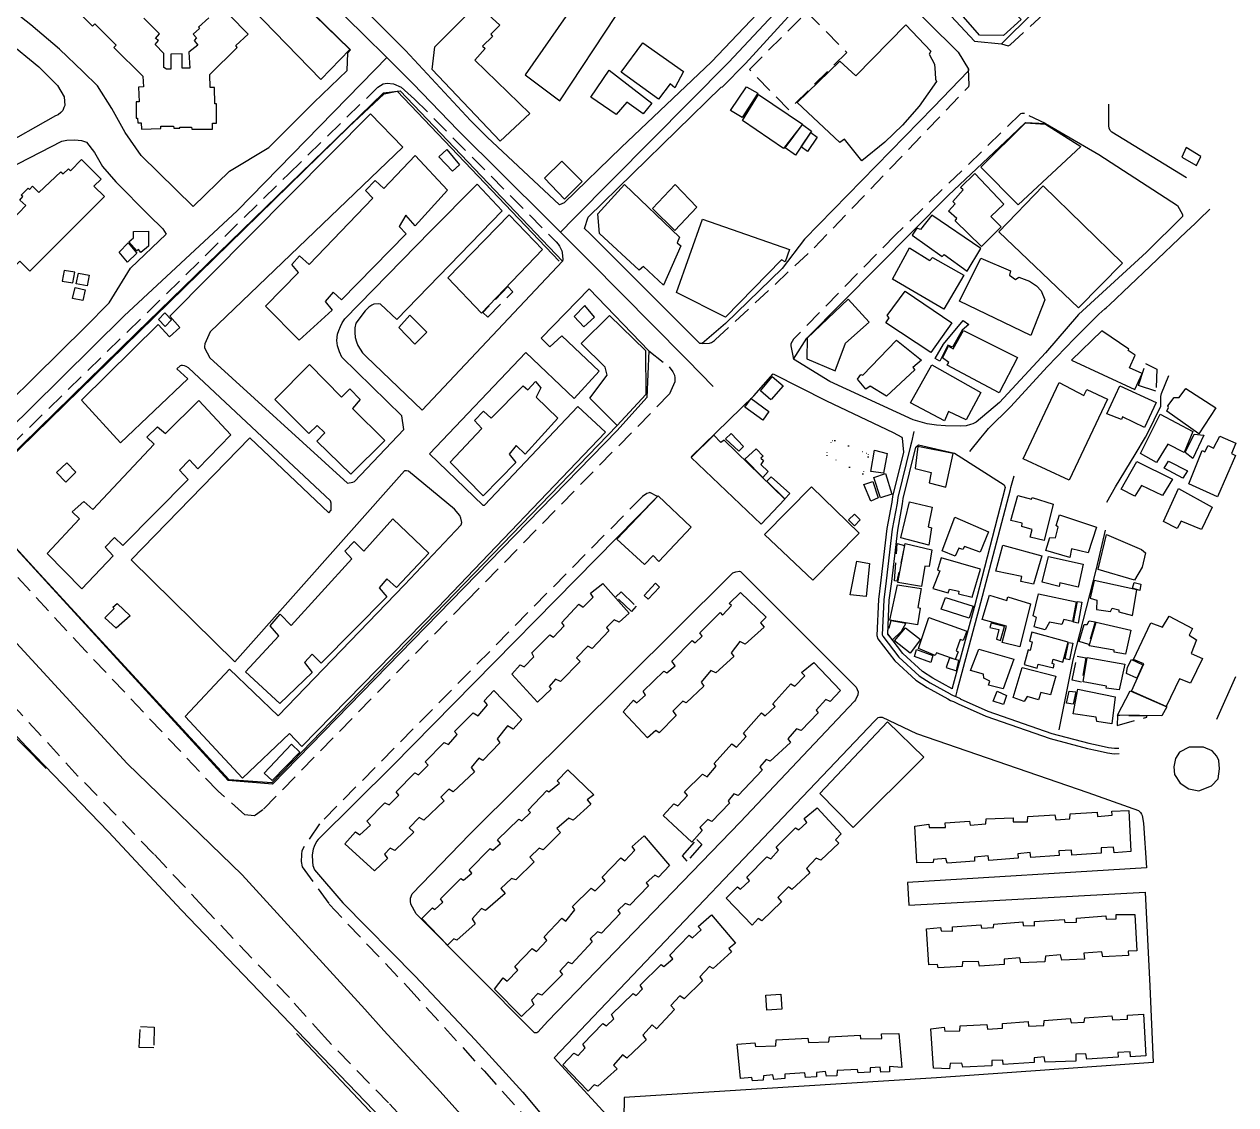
# Model space of a CAD drawing. Header units: millimetres. Extents: x 220021 to 223505, y 489325 to 491820.
# Drawn here: x 223169.7 to 223503.7, y 489723.2 to 490021.2 of the extents above; entities that cross this region are included whole.
import ezdxf

# ---------------------------------------------------------------- set-up
doc = ezdxf.new("R2010")
doc.units = ezdxf.units.MM
for name, pattern in [('15M2P5', [17.5, 15, -2.5]), ('5M2P5', [7.5, 5, -2.5]), ('AM4', [4, 0, -4])]:
    doc.linetypes.add(name, pattern=pattern)
for name, color, linetype in [('A0013110', 8, 'Continuous'), ('A0013117', 8, 'Continuous'), ('A0013118', 8, 'Continuous'), ('A0023210', 8, 'Continuous'), ('A0033324', 8, '5M2P5'), ('B0014110', 8, 'Continuous'), ('B0014111', 8, 'Continuous'), ('B0014112', 8, 'Continuous'), ('B0014113', 8, 'Continuous'), ('B0014115', 8, 'Continuous'), ('B0014116', 8, '5M2P5'), ('B0024120', 8, 'B0024120'), ('C0076117', 8, 'Continuous'), ('D0015112', 8, '15M2P5'), ('D0025111', 8, 'AM4')]:
    doc.layers.add(name, color=color, linetype=linetype)
doc.linetypes.add('B0024120', pattern='A,10,-1.75,[133,ltypeshp.shx,S=0.75,R=0,X=0,Y=0],-3.25', length=15)

msp = doc.modelspace()

# ---------------------------------------------------------------- linework, layer by layer
at = {"layer": 'A0013110'}
for points in [[(223216.187, 489970.94), (223226.229, 489980.684), (223237.117, 489987.2), (223249.477, 489999.615), (223258.659, 490008.467), (223258.892, 490013.343), (223259.577, 490014.178), (223219.805, 490053.045), (223176.037, 490095.867), (223169.115, 490102.871), (223157.585, 490114.035), (223145.402, 490126.431), (223133.151, 490138.848), (223126.651, 490145.017), (223107.869, 490163.835), (223103.623, 490163.552), (223063.788, 490124.119), (223054.185, 490114.615), (223053.737, 490113.632), (223053.313, 490112.237), (223050.679, 490107.067), (223044.276, 490100.083), (223042.653, 490101.3), (223039.665, 490098.22)], [(223418.671, 490030.484), (223431.648, 490016.511), (223439.131, 490015.817), (223473.82, 490050.305)], [(222978.032, 490019.212), (222991.495, 490017.283), (223001.96, 490011.815), (223013.981, 490008.59), (223026.212, 490004.078), (223036.908, 489999.484), (223045.179, 489995.078), (223053.219, 489990.863), (223058.41, 489987.285), (223066.99, 489980.636), (223078.041, 489975.281), (223092.767, 489960.24), (223099.298, 489953.006), (223103.499, 489943.981), (223123.521, 489922.519), (223134.273, 489915.69), (223146.068, 489902.832), (223151.227, 489903.004), (223186.58, 489937.732), (223193.05, 489944.346), (223198.95, 489953.922), (223208.8, 489963.292)], [(223325.385, 489948.277), (223341.884, 489931.196), (223341.265, 489918.317), (223333.093, 489909.166), (223238.094, 489811.67), (223225.878, 489812.678), (223155.7, 489889.3), (223155.663, 489892.169), (223200.516, 489936.005), (223268.679, 490002.263), (223273.274, 490002.83), (223318.102, 489955.897)], [(223490.073, 489978.894), (223469.473, 489991.475), (223469.012, 489991.931), (223468.735, 489992.521), (223468.659, 489993.183), (223468.671, 489999.151)], [(223270.698, 489716.835), (223247.238, 489741.232), (223213.029, 489776.92), (223192.928, 489798.472), (223170.233, 489822.01), (223123.322, 489872.586), (223075.159, 489923.749), (223065.386, 489934.085), (223061.073, 489938.096), (223053.345, 489945.305), (223046.724, 489951.621), (223041.128, 489956.224), (223034.245, 489960.844), (223027.915, 489964.407), (223020.016, 489968.426), (223008.998, 489972.916), (222998.289, 489977.083), (222971.248, 489982.198), (222940.965, 489987.415)], [(223353.507, 489901.91), (223370.774, 489918.7), (223376.165, 489924.831), (223390.811, 489917.325), (223409.216, 489908.59), (223411.57, 489907.337), (223411.688, 489907.029), (223412.045, 489903.252), (223409.076, 489891.008), (223408.84, 489889.426), (223407.506, 489882.163), (223405.841, 489867.904), (223405.154, 489862.62), (223404.711, 489852.688), (223404.973, 489851.748), (223409.652, 489845.64), (223415.465, 489840.374), (223418.604, 489838.275), (223424.328, 489835.17), (223425.066, 489834.774), (223425.842, 489834.423), (223427.121, 489833.844), (223434.763, 489830.386), (223452.493, 489824.204), (223462.774, 489821.523), (223465.443, 489820.916), (223468.337, 489820.282), (223470.147, 489820.033), (223471.5, 489820.123)], [(223344.459, 489891.204), (223344.249, 489890.984), (223271.2, 489816.737), (223250.688, 489796.354), (223250.258, 489795.832), (223249.573, 489794.51), (223249.322, 489793.707), (223249.063, 489792.195), (223249.142, 489790.222), (223249.23, 489789.267), (223249.642, 489787.995), (223257.498, 489778.959), (223277.428, 489758.753), (223293.954, 489741.157), (223307.078, 489726.764), (223320.104, 489711.146)]]:
    msp.add_lwpolyline(points, dxfattribs=at)
for points in [[(223319.259, 490123.724), (223351.649, 490090.722), (223375.785, 490065.505), (223390.883, 490049.217), (223391.53, 490047.974), (223391.505, 490046.134), (223391.493, 490044.931), (223359.145, 490010.854), (223359.095, 490010.837), (223334.226, 489987.21), (223318.481, 489971.981), (223317.215, 489971.381), (223297.25, 489990.101), (223292.712, 489994.624), (223274.811, 490014.016), (223248.545, 490040.337), (223238.529, 490050.184), (223238.469, 490053.252), (223238.733, 490053.973), (223270.203, 490085.813), (223308.444, 490124.468), (223308.78, 490124.716), (223309.216, 490124.783)], [(223392.401, 490036.599), (223394.472, 490038.102), (223401.76, 490038.779), (223401.814, 490038.737), (223427.162, 490013.509), (223429.955, 490008.862), (223429.951, 490008.509), (223429.924, 490008.237), (223420.338, 489998.359), (223384.734, 489961.93), (223378.64, 489953.834), (223362.996, 489938.681), (223356.534, 489933.175), (223355.951, 489933.163), (223325.62, 489963.501), (223324.16, 489964.869), (223325.12, 489967.969), (223361.821, 490003.844), (223362.134, 490003.974), (223368.508, 490010.413), (223391.019, 490035.098)], [(223451.223, 489930.642), (223438.52, 489916.905), (223432.114, 489911.513), (223431.182, 489910.988), (223430.523, 489910.809), (223429.353, 489910.481), (223427.859, 489910.364), (223423.661, 489910.51), (223421.133, 489910.636), (223418.593, 489911.013), (223414.757, 489912.082), (223391.786, 489922.654), (223381.752, 489928.894), (223385.379, 489934.666), (223424.426, 489974.001), (223441.757, 489990.329), (223445.678, 489994.108), (223451.248, 489993.805), (223465.884, 489985.284), (223487.591, 489971.239), (223489.025, 489968.709), (223488.988, 489968.186), (223479.086, 489958.391), (223460.331, 489941.205)], [(223440.144, 489893.421), (223431.51, 489860.374), (223425.532, 489838.11), (223425.489, 489837.953), (223420.156, 489840.845), (223417.315, 489842.746), (223411.868, 489847.68), (223407.731, 489853.08), (223408.146, 489862.36), (223408.819, 489867.536), (223410.474, 489881.717), (223411.8, 489888.934), (223412.024, 489890.432), (223415.453, 489904.574), (223416.169, 489905.186), (223426.169, 489902.911), (223439.837, 489894.185)]]:
    msp.add_lwpolyline(points, close=True, dxfattribs=at)
at = {"layer": 'A0013117'}
for points in [[(223468.09, 489889.456), (223470.543, 489893.637), (223475.945, 489902.565), (223478.77, 489907.3), (223479.31, 489908.38), (223483.06, 489915.92), (223483.02, 489918.59), (223483.16, 489919.4), (223485.219, 489924.36)], [(223455.024, 489826.644), (223458.891, 489845.907), (223465.255, 489871.036), (223467.742, 489881.684)]]:
    msp.add_lwpolyline(points, dxfattribs=at)
at = {"layer": 'A0013118'}
for points in [[(223216.187, 489970.94), (223201.891, 489984.993), (223197.518, 489991.393), (223193.851, 489997.936), (223189.841, 490004.223), (223185.86, 490008.094), (223179.344, 490014.337), (223171.434, 490021.072), (223165.842, 490025.48)], [(223164.992, 490016.662), (223173.638, 490009.501), (223178.81, 490004.362), (223180.627, 490001.172), (223180.815, 489998.814), (223180.569, 489998.225), (223180.28, 489997.451), (223179.782, 489996.916), (223179.003, 489996.256), (223178.279, 489995.938), (223162.33, 489986.955)], [(223325.385, 489948.277), (223312.216, 489934.6), (223314.588, 489932.235), (223317.85, 489935.306), (223328.184, 489925.509), (223321.292, 489918.042), (223307.937, 489930.649), (223281.392, 489902.732), (223296.087, 489888.548), (223296.572, 489888.549), (223322.279, 489915.798), (223329.905, 489908.729), (223283.731, 489860.418), (223246.201, 489822.025), (223242.835, 489825.594), (223229.845, 489813.307), (223214.044, 489830.325), (223226.228, 489843.375), (223239.711, 489830.526), (223274.542, 489866.629), (223290.077, 489883.212), (223290.259, 489883.837), (223290.05, 489885.022), (223289.728, 489885.781), (223288.32, 489887.459), (223275.573, 489897.95), (223275.057, 489898.081), (223274.496, 489898.068), (223227.716, 489845.395), (223199.099, 489873.563), (223231.893, 489907.117), (223253.604, 489886.459), (223254.282, 489887.181), (223254.313, 489887.83), (223254.29, 489888.703), (223254.287, 489889.18), (223254.131, 489889.797), (223214.989, 489926.444), (223214.303, 489926.868), (223213.835, 489927.053), (223213.314, 489927.089), (223212.958, 489927.092), (223212.628, 489927.035), (223211.718, 489926.182), (223214.769, 489923.413), (223196.242, 489905.791), (223185.414, 489917.544), (223206.585, 489938.385), (223209.683, 489934.992), (223212.513, 489937.629), (223209.841, 489940.674), (223265.143, 489996.487), (223274.048, 489987.304), (223220.927, 489936.43), (223219.489, 489933.07), (223219.377, 489932.376), (223219.378, 489931.937), (223220.828, 489929.223), (223258.779, 489894.697), (223260.226, 489894.896), (223260.757, 489895.129), (223274.31, 489909.491), (223273.737, 489913.222), (223257.189, 489929.419), (223256.606, 489930.832), (223256.068, 489932.546), (223255.861, 489933.983), (223255.988, 489935.71), (223256.35, 489936.776), (223256.814, 489937.868), (223257.282, 489938.901), (223258.039, 489939.975), (223281.655, 489964.179), (223294.527, 489977.12), (223301.412, 489969.786), (223272.42, 489939.804), (223267.871, 489944.044), (223267.232, 489944.144), (223266.054, 489944.01), (223265.464, 489943.767), (223264.668, 489943.178), (223263.662, 489942.194), (223261.097, 489938.797), (223260.841, 489937.487), (223260.818, 489936.231), (223260.931, 489934.858), (223261.283, 489933.658), (223261.595, 489932.628), (223262.312, 489931.603), (223262.935, 489930.63), (223263.931, 489929.579), (223279.326, 489914.807), (223318.102, 489955.897)], [(223165.252, 489981.323), (223180.055, 489988.962), (223181.443, 489989.271), (223183.569, 489989.354), (223185.456, 489989.149), (223186.829, 489988.677), (223189.076, 489985.849), (223191.249, 489981.998), (223194.922, 489977.733), (223204.048, 489968.555), (223207.893, 489964.753), (223208.8, 489963.292)], [(223315.746, 489736.192), (223404.104, 489829.06), (223405.051, 489830.056), (223405.444, 489830.116), (223406.235, 489830.135), (223415.666, 489825.663), (223462.865, 489809.397), (223465.753, 489808.362), (223476.839, 489804.389), (223477.448, 489803.876), (223477.681, 489803.369), (223477.888, 489803.004), (223478.22, 489800.938), (223479.048, 489788.61), (223413.195, 489784.53), (223413.571, 489778.26), (223478.697, 489781.866), (223480.002, 489755.935), (223480.919, 489734.874), (223421.163, 489730.711), (223335.025, 489725.269), (223334.953, 489719.463), (223331.206, 489719.341), (223315.746, 489736.192)]]:
    msp.add_lwpolyline(points, dxfattribs=at)
msp.add_lwpolyline([(223398.538, 489834.586), (223367.087, 489801.149), (223314.033, 489746.321), (223311.254, 489743.274), (223310.948, 489743.114), (223310.363, 489743.125), (223310.021, 489743.335), (223277.685, 489775.892), (223276.283, 489778.55), (223276.16, 489779.376), (223276.179, 489780.212), (223276.576, 489781.44), (223292.459, 489797.811), (223364.094, 489868.981), (223365.02, 489869.902), (223365.818, 489870.213), (223366.869, 489870.412), (223367.168, 489870.281), (223399.06, 489838.386), (223399.56, 489837.149), (223399.496, 489836.313), (223398.839, 489834.906)], close=True, dxfattribs=at)
at = {"layer": 'A0023210'}
for points in [[(223149.979, 490129.303), (223190.229, 490089.791), (223254.061, 490027.258), (223263.243, 490018.28), (223269.638, 490012.028), (223276.106, 490005.599), (223276.91, 490004.8), (223289.17, 489991.99), (223313.804, 489967.593), (223317.534, 489963.899), (223318.26, 489963.18), (223320.672, 489960.751), (223325.53, 489955.86), (223351.789, 489929.279), (223352.48, 489928.58), (223359.61, 489921.35)], [(223317.534, 489963.899), (223321.223, 489967.623), (223363.83, 490010.63), (223391.48, 490040.26), (223395.394, 490044.501), (223396.26, 490045.44), (223398.3, 490047.66)], [(223138.018, 489882.565), (223171.51, 489915.339), (223197.168, 489940.79), (223228.336, 489969.728), (223266.3, 490008.608), (223269.638, 490012.028)], [(223297.33, 489712.44), (223284.37, 489726.88), (223268.76, 489743.7), (223263.56, 489749.6), (223229.717, 489786.687), (223198.055, 489817.344), (223138.018, 489882.565), (223097.673, 489926.893), (223080.186, 489945.551), (223076.92, 489949.168), (223065.693, 489960.293), (223049.769, 489971.755), (223043.732, 489975.854), (223036.547, 489979.743), (223028.462, 489983.955), (223017.605, 489988.497), (223006.135, 489992.837), (222981.372, 489999.741), (222968.45, 490001.592), (222944.017, 490004.097)], [(223430.35, 489903.37), (223433.43, 489907.2), (223434.729, 489908.819), (223435.5, 489909.78), (223441.6, 489915.73), (223451.77, 489926.83), (223459.25, 489934.54), (223463.701, 489939.025), (223464.56, 489939.89), (223465.92, 489941.27), (223467.57, 489942.71), (223468.048, 489943.129), (223468.86, 489943.84), (223480.04, 489954.52), (223490.14, 489964.1), (223492.353, 489966.21), (223493.59, 489967.39), (223496.56, 489970.21)], [(223414.96, 489908.89), (223414.25, 489905.975), (223414.01, 489904.99), (223410.55, 489890.72), (223410.32, 489889.18), (223408.99, 489881.94), (223407.33, 489867.72), (223406.65, 489862.49), (223406.22, 489852.86), (223406.34, 489852.43), (223410.76, 489846.66), (223416.39, 489841.56), (223419.38, 489839.56), (223424.909, 489836.561), (223425.04, 489836.49), (223425.73, 489836.12), (223426.46, 489835.79), (223427.68, 489835.237), (223427.74, 489835.21), (223435.32, 489831.78), (223452.93, 489825.64), (223463.13, 489822.98), (223465.77, 489822.38), (223468.6, 489821.76), (223470.2, 489821.54), (223471.4, 489821.62)], [(223426.46, 489835.79), (223426.865, 489837.292), (223426.98, 489837.72), (223432.96, 489859.99), (223441.55, 489892.87), (223441.708, 489893.472), (223442.56, 489896.71)]]:
    msp.add_lwpolyline(points, dxfattribs=at)
at = {"layer": 'A0033324'}
for points in [[(223439.131, 490015.817), (223440.97, 490015.224), (223441.455, 490015.518), (223469.966, 490041.8), (223487.556, 490060.733), (223488.617, 490063.389), (223488.674, 490063.496), (223488.715, 490063.936), (223488.386, 490073.199), (223488.223, 490073.547), (223444.959, 490114.295), (223432.402, 490126.071), (223429.931, 490126.901), (223428.744, 490127.455), (223406.557, 490148.276), (223403.999, 490152.708), (223391.16, 490164.749), (223375.417, 490179.066), (223372.982, 490179.92), (223370.89, 490180.077), (223366.87, 490179.599)], [(223356.534, 489933.175), (223358.624, 489933.281), (223359.158, 489933.453), (223359.964, 489933.994), (223360.184, 489934.151), (223387.477, 489959.577), (223430.053, 490004.011), (223430.133, 490004.475), (223429.955, 490008.862)], [(223160.313, 489899.563), (223198.156, 489936.382), (223242.474, 489979.867), (223267.169, 490003.874), (223268.614, 490004.789), (223269.733, 490004.968), (223271.456, 490004.784), (223273.587, 490003.818), (223277.282, 490000.592), (223316.275, 489961.202), (223316.867, 489960.529), (223317.197, 489960.016), (223317.395, 489959.64), (223317.864, 489958.688), (223317.994, 489958.282), (223318.131, 489956.372), (223318.102, 489955.897)], [(223451.248, 489993.805), (223445.447, 489996.618), (223445.03, 489996.598), (223444.678, 489996.579), (223444.329, 489996.477), (223409.902, 489963.162), (223381.772, 489934.38), (223381.025, 489933.092), (223380.971, 489932.923), (223380.985, 489932.612), (223381.01, 489932.55), (223381.752, 489928.894)], [(223341.884, 489931.196), (223347.483, 489926.706), (223348.454, 489925.319), (223348.915, 489924.426), (223349.058, 489923.682), (223349.07, 489922.997), (223349.05, 489922.578), (223347.541, 489919.254), (223291.465, 489862.014), (223235.486, 489804.607), (223234.103, 489803.546), (223233.374, 489803.136), (223233.052, 489802.933), (223230.518, 489803.227), (223223.104, 489809.719), (223186.512, 489848.468), (223152.378, 489885.458)], [(223344.249, 489890.984), (223342.176, 489892.105), (223341.908, 489892.03), (223341.271, 489891.831), (223340.116, 489891.004), (223251.034, 489800.682), (223246.452, 489793.87), (223246.238, 489793.153), (223246.105, 489792.481), (223246.059, 489792.205), (223246.026, 489790.309), (223246.267, 489788.821), (223253.754, 489778.533), (223275.415, 489755.643), (223296.422, 489732.565), (223313.658, 489713.403)], [(223289.279, 489703.524), (223270.096, 489723.781), (223252.413, 489741.967), (223242.776, 489752.795), (223219.208, 489777.64), (223205.424, 489792.381), (223184.48, 489813.895), (223160.958, 489839.558)]]:
    msp.add_lwpolyline(points, dxfattribs=at)
at = {"layer": 'B0014110'}
msp.add_lwpolyline([(223235.848, 489814.722), (223237.988, 489812.643), (223245.602, 489820.481), (223243.356, 489822.662)], close=True, dxfattribs=at)
at = {"layer": 'B0014111'}
for points in [[(223259.398, 490014.232), (223251.437, 490005.954), (223222.973, 490035.377), (223230.203, 490042.78)], [(223435.682, 490031.657), (223444.525, 490022.548), (223439.626, 490018.133), (223432.982, 490018.206), (223427.977, 490023.964)], [(223300.859, 489988.972), (223282.122, 490008.689), (223282.822, 490014.97), (223294.508, 490026.671), (223300.751, 490020.956), (223298.269, 490018.488), (223298.733, 490017.866), (223295.998, 490015.195), (223296.774, 490014.484), (223293.897, 490011.302), (223309.009, 489996.587)], [(223400.564, 489983.542), (223395.776, 489989.487), (223394.509, 489988.596), (223382.792, 489999.619), (223394.509, 490011.067), (223398.946, 490006.976), (223412.681, 490021.083), (223419.593, 490013.81), (223419.156, 490012.975), (223420.583, 490010.237), (223420.787, 490007.832), (223420.872, 490006.107), (223421.213, 490005.395), (223416.389, 489998.617), (223411.773, 489993.36), (223406.883, 489988.73)], [(223330.923, 490008.525), (223342.657, 489999.45), (223340.313, 489996.512), (223335.841, 489999.745), (223332.825, 489996.306), (223325.907, 490001.079)], [(223364.352, 489997.386), (223368.827, 490003.918), (223371.869, 490002.208), (223367.555, 489995.524)], [(223372.127, 490001.839), (223384.252, 489993.669), (223379.012, 489986.967), (223367.713, 489994.67)], [(223384.239, 489993.604), (223386.696, 489991.692), (223382.257, 489985.135), (223379.425, 489987.123)], [(223443.689, 489971.369), (223433.426, 489981.767), (223445.686, 489994.051), (223451.267, 489993.654), (223460.965, 489987.468)], [(223283.962, 489984.631), (223286.191, 489986.668), (223289.659, 489982.428), (223287.704, 489980.685)], [(223317.831, 489983.497), (223323.474, 489977.854), (223318.565, 489972.975), (223313.099, 489978.754)], [(223433.62, 489959.953), (223426.355, 489967.012), (223426.786, 489967.632), (223424.508, 489969.674), (223426.347, 489971.725), (223425.652, 489972.348), (223428.551, 489975.581), (223427.771, 489976.212), (223431.753, 489980.076), (223439.69, 489971.553), (223436.196, 489968.187), (223438.957, 489965.322)], [(223345.916, 489949.257), (223340.394, 489954.411), (223339.173, 489953.431), (223328.214, 489963.512), (223327.813, 489968.886), (223335.164, 489977.06), (223350.339, 489962.526), (223349.671, 489960.972), (223350.648, 489960.064)], [(223342.878, 489970.37), (223349.156, 489976.985), (223355.063, 489970.753), (223349.022, 489964.323)], [(223438.391, 489964.006), (223450.613, 489976.674), (223472.487, 489955.3), (223460.303, 489942.972)], [(223312.553, 489959.049), (223295.771, 489941.547), (223286.417, 489951.25), (223303.361, 489968.694)], [(223433.396, 489959.409), (223419.913, 489968.525), (223416.72, 489964.637), (223415.785, 489965.005), (223414.454, 489963.044), (223422.745, 489957.133), (223423.281, 489957.681), (223429.656, 489953.13)], [(223349.534, 489947.279), (223356.649, 489967.436), (223380.628, 489959.113), (223379.456, 489955.701), (223378.41, 489956.225), (223362.998, 489940.425)], [(223203.892, 489964.11), (223203.885, 489960.028), (223201.803, 489958.247), (223201.117, 489959.131), (223200.704, 489958.711), (223198.502, 489961.181), (223199.8, 489962.338), (223199.8, 489964.08)], [(223423.177, 489942.674), (223409.036, 489950.94), (223413.715, 489959.52), (223419.364, 489956.027), (223420.032, 489956.85), (223428.666, 489952.014)], [(223427.526, 489944.891), (223433.405, 489956.718), (223441.573, 489953.24), (223441.261, 489952.016), (223442.96, 489950.833), (223443.867, 489951.448), (223446.814, 489950.373), (223448.732, 489949.092), (223449.999, 489947.72), (223451.064, 489945.171), (223447.181, 489935.419)], [(223402.603, 489939.02), (223396.846, 489945.425), (223385.549, 489934.683), (223385.43, 489928.971), (223393.235, 489925.668), (223396.046, 489933.264)], [(223419.639, 489930.716), (223407.208, 489938.867), (223408.08, 489940.273), (223407.55, 489940.871), (223412.515, 489947.593), (223425.437, 489938.879)], [(223272.958, 489937.626), (223276.012, 489940.975), (223280.622, 489936.271), (223277.336, 489932.98)], [(223331.047, 489940.858), (223340.947, 489931.276), (223340.992, 489919.099), (223333.096, 489910.581), (223325.589, 489918.073), (223330.335, 489924.432), (223329.804, 489926.676), (223323.188, 489933.196)], [(223420.845, 489929.061), (223423.062, 489932.946), (223428.569, 489939.49), (223430.095, 489938.409), (223428.223, 489936.867), (223425.597, 489932.161), (223424.278, 489932.715), (223422.076, 489928.273)], [(223428.617, 489936.734), (223443.544, 489929.301), (223438.494, 489919.533), (223424.101, 489927.16), (223424.562, 489927.931), (223422.789, 489929.248), (223424.457, 489932.413), (223425.721, 489931.728)], [(223410.154, 489934.079), (223417.046, 489928.554), (223414.629, 489926.563), (223415.161, 489925.945), (223407.409, 489918.658), (223402.858, 489921.394), (223401.711, 489920.597), (223399.365, 489923.306), (223400.316, 489924.666), (223400.849, 489924.422)], [(223419.896, 489927.258), (223433.4, 489919.642), (223429.374, 489912.091), (223424.463, 489914.453), (223423.341, 489911.844), (223413.958, 489916.818)], [(223374.966, 489914.427), (223373.245, 489912.011), (223368.344, 489915.597), (223370.089, 489917.982)], [(223364.566, 489908.383), (223362.981, 489906.888), (223366.648, 489903.456), (223367.995, 489904.81)], [(223353.531, 489901.695), (223372.793, 489883.367), (223379.341, 489890.281), (223362.669, 489906.485), (223361.699, 489905.9), (223359.772, 489907.93)], [(223368.371, 489901.232), (223371.488, 489904.158), (223373.364, 489902.08), (223372.771, 489901.544), (223373.495, 489900.877), (223372.74, 489899.842), (223374.771, 489897.891), (223373.333, 489896.253)], [(223407.53, 489902.849), (223406.557, 489897.408), (223403.095, 489897.922), (223404.035, 489903.779)], [(223375.58, 489896.426), (223374.361, 489895.23), (223379.344, 489890.367), (223380.716, 489891.773)], [(223403.652, 489895.098), (223405.125, 489890.653), (223403.027, 489889.674), (223401.151, 489894.285)], [(223407.086, 489897.331), (223408.843, 489891.61), (223405.77, 489890.601), (223403.907, 489896.235)], [(223386.663, 489893.645), (223399.879, 489880.828), (223387.036, 489867.909), (223373.758, 489880.475)], [(223344.448, 489891.175), (223353.503, 489882.506), (223344.612, 489873.093), (223343.09, 489874.746), (223340.651, 489872.25), (223333.071, 489879.202)], [(223397.378, 489863.84), (223399.164, 489873.176), (223402.738, 489872.521), (223401.757, 489863.373)], [(223198.863, 489858.093), (223195.03, 489854.711), (223191.892, 489857.537), (223194.434, 489860.056), (223194.129, 489860.508), (223195.242, 489861.478)], [(223474.89, 489837.289), (223478.367, 489844.797), (223475.477, 489846), (223480.236, 489856.184), (223483.454, 489854.994), (223485.335, 489857.941), (223491.724, 489854.584), (223490.813, 489852.7), (223492.837, 489851.448), (223491.393, 489847.696), (223494.506, 489846.301), (223491.163, 489839.521), (223488.128, 489840.691), (223484.51, 489833.112)], [(223471.087, 489830.65), (223474.557, 489837.402), (223484.637, 489832.991), (223483.268, 489830.494)], [(223417.656, 489819.089), (223398.214, 489799.71), (223388.971, 489809.093), (223407.663, 489828.832)]]:
    msp.add_lwpolyline(points, close=True, dxfattribs=at)
at = {"layer": 'B0014112'}
for points in [[(223481.704, 489916.876), (223478.555, 489910.022), (223472.444, 489912.94), (223472.218, 489912.171), (223468.156, 489913.823), (223471.699, 489921.46)], [(223493.509, 489908.292), (223484.684, 489914.485), (223485.11, 489915.486), (223484.964, 489915.957), (223486.732, 489918.252), (223488.061, 489918.321), (223489.894, 489920.724), (223498.154, 489915.404)], [(223489.439, 489903.071), (223484.988, 489905.441), (223481.869, 489900.375), (223477.374, 489902.833), (223482.795, 489913.683), (223491.843, 489908.876)], [(223494.855, 489907.881), (223491.87, 489901.487), (223489.705, 489903.086), (223492.235, 489908.184)], [(223499.311, 489907.641), (223503.68, 489905.718), (223502.47, 489902.859), (223503.628, 489902.305), (223498.673, 489890.916), (223490.699, 489894.516), (223494.399, 489903.648), (223495.176, 489903.283), (223496.066, 489905.028), (223497.532, 489904.269)], [(223423.739, 489893.511), (223425.809, 489902.84), (223416.069, 489904.808), (223415.289, 489898.69), (223419.738, 489897.558), (223419.17, 489894.762)], [(223475.846, 489891.058), (223472.104, 489893.026), (223476.43, 489900.615), (223486.203, 489895.765), (223483.457, 489891.255), (223477.654, 489894.058)], [(223485.148, 489900.714), (223490.402, 489898.106), (223489.09, 489896.062), (223483.932, 489898.837)], [(223487.89, 489893.192), (223497.2, 489888.043), (223494.197, 489881.871), (223488.597, 489884.187), (223487.547, 489882.164), (223483.75, 489884.045)], [(223419.042, 489877.524), (223411.337, 489879.614), (223413.691, 489889.522), (223420.012, 489888.024), (223418.899, 489882.616), (223419.83, 489882.351)], [(223450.891, 489878.879), (223446.952, 489879.806), (223447.536, 489881.876), (223444.681, 489882.756), (223444.764, 489883.612), (223441.644, 489884.374), (223443.637, 489891.218), (223447.37, 489890.24), (223447.555, 489890.727), (223453.293, 489888.836)], [(223422.722, 489876.021), (223426.23, 489885.245), (223435.493, 489881.234), (223433.239, 489875.606), (223428.86, 489877.175), (223428.435, 489876.41), (223427.317, 489876.779), (223426.356, 489874.524)], [(223457.914, 489874.127), (223451.28, 489876.054), (223452.376, 489879.711), (223454.009, 489879.585), (223454.713, 489882.555), (223454.131, 489882.944), (223455.088, 489885.968), (223465.274, 489882.538), (223462.99, 489875.426), (223458.414, 489876.549)], [(223410.49, 489867.249), (223412.558, 489878.033), (223419.912, 489876.311), (223419.127, 489871.65), (223417.958, 489871.758), (223417.079, 489866.154)], [(223437.525, 489870.438), (223439.499, 489877.552), (223450.203, 489874.598), (223447.923, 489866.841), (223444.409, 489867.541), (223444.737, 489868.911)], [(223420.144, 489865.618), (223424.41, 489864.417), (223424.735, 489865.391), (223427.284, 489864.847), (223427.212, 489864.156), (223431.028, 489863.244), (223433.321, 489870.916), (223422.418, 489874.093), (223421.448, 489870.713), (223422.106, 489870.474)], [(223450.297, 489867.404), (223452.093, 489874.407), (223461.632, 489872.295), (223460.235, 489866.023), (223455.163, 489867.166), (223454.983, 489866.199)], [(223408.262, 489856.842), (223410.405, 489866.631), (223416.93, 489865.645), (223416.002, 489860.352), (223416.656, 489860.196), (223415.959, 489855.602)], [(223475.239, 489858.208), (223476.389, 489865.283), (223464.661, 489867.86), (223463.548, 489862.935), (223465.387, 489862.36), (223465.245, 489859.812), (223469.188, 489859.239), (223469.642, 489860.199), (223471.455, 489859.726), (223471.398, 489859.224)], [(223430.221, 489857.43), (223422.494, 489859.948), (223423.662, 489863.17), (223431.303, 489860.699)], [(223435.803, 489863.808), (223440.545, 489862.33), (223440.851, 489863.279), (223447.067, 489861.403), (223444.174, 489849.52), (223439.246, 489850.754), (223440.434, 489855.239), (223433.782, 489857.085)], [(223451.167, 489854.238), (223448.064, 489855.083), (223448.707, 489857.656), (223447.812, 489858.048), (223449.33, 489864.162), (223459.685, 489861.956), (223458.652, 489856.531), (223456.292, 489857.079), (223455.735, 489855.697), (223452.35, 489856.363)], [(223461.282, 489861.881), (223460.248, 489856.08), (223458.932, 489856.298), (223460.047, 489862.052)], [(223408.686, 489856.757), (223412.68, 489856.039), (223411.454, 489853.762), (223409.006, 489851.482), (223407.788, 489853.035), (223407.789, 489853.594), (223407.818, 489854.449), (223407.859, 489854.763), (223408.117, 489854.777)], [(223413.882, 489847.816), (223409.616, 489851.213), (223412.627, 489854.808), (223416.773, 489851.565)], [(223429.548, 489853.864), (223428.543, 489851.291), (223427.737, 489851.511), (223426.634, 489848.427), (223427.128, 489848.187), (223426.357, 489846.05), (223421.162, 489847.866), (223420.758, 489847.167), (223416.196, 489849.101), (223419.08, 489857.618)], [(223435.918, 489854.89), (223438.33, 489854.267), (223437.719, 489851.623), (223438.838, 489851.265), (223439.911, 489855.098), (223436.218, 489856.055)], [(223463.264, 489849.83), (223465.207, 489856.339), (223474.707, 489854.126), (223473.316, 489847.517), (223470.125, 489848.045), (223470.136, 489848.649)], [(223445.337, 489844.615), (223448.951, 489843.639), (223449.189, 489844.775), (223453.417, 489843.764), (223453.656, 489844.77), (223453.06, 489844.973), (223453.317, 489846.091), (223456.037, 489845.28), (223457.435, 489850.775), (223447.432, 489853.537), (223446.825, 489851.134), (223447.515, 489850.875), (223446.982, 489848.547), (223446.404, 489848.732)], [(223419.607, 489845.209), (223415.063, 489846.874), (223415.652, 489848.762), (223420.138, 489847.097)], [(223439.566, 489837.916), (223435.476, 489838.94), (223435.892, 489840.085), (223434.189, 489840.854), (223434.131, 489841.976), (223430.503, 489842.961), (223432.869, 489848.887), (223442.483, 489846.105)], [(223461.602, 489839.833), (223462.684, 489846.593), (223473.085, 489844.734), (223471.566, 489837.643), (223467.941, 489838.127), (223468.038, 489838.694)], [(223445.364, 489834.458), (223442.333, 489835.538), (223444.798, 489843.822), (223454.101, 489841.439), (223452.609, 489836.262), (223449.973, 489836.944), (223449.285, 489834.887), (223446.177, 489835.837)], [(223440.489, 489836.127), (223439.647, 489833.611), (223436.757, 489834.508), (223437.853, 489837.276)], [(223460.146, 489837.808), (223470.452, 489835.697), (223469.529, 489828.319), (223465.417, 489828.929), (223465.211, 489830.126), (223458.838, 489831.041)]]:
    msp.add_lwpolyline(points, close=True, dxfattribs=at)
at = {"layer": 'B0014113'}
for points in [[(223323.865, 490030.414), (223307.749, 490007.273), (223317.345, 490000.093), (223332.884, 490023.593)], [(223340.222, 490016.045), (223351.448, 490008.159), (223348.994, 490003.705), (223347.723, 490004.812), (223344.568, 490000.552), (223334.244, 490007.963)], [(223475.849, 489920.446), (223477.878, 489924.934), (223474.407, 489926.502), (223475.988, 489930), (223473.968, 489931.273), (223474.192, 489931.63), (223466.778, 489936.707), (223458.412, 489928.594)], [(223457.772, 489895.459), (223445.075, 489901.403), (223454.977, 489922.411), (223461.792, 489918.857), (223462.663, 489920.527), (223468.32, 489917.867)]]:
    msp.add_lwpolyline(points, close=True, dxfattribs=at)
at = {"layer": 'B0014113', "flags": 128}
msp.add_lwpolyline([(223478.792, 489875.481), (223477.891, 489871.524), (223475.715, 489867.923), (223465.77, 489870.883), (223465.777, 489870.909), (223468.013, 489880.483), (223477.655, 489876.357)], close=True, dxfattribs=at)
at = {"layer": 'B0014115'}
for points in [[(223173.034, 490036.053), (223188.434, 490020.657), (223189.104, 490021.327), (223194.99, 490015.442), (223194.369, 490014.821), (223202.385, 490006.902), (223202.515, 490003.911), (223201.19, 490003.854), (223201.365, 489999.821), (223200.552, 489999.786), (223200.549, 489995.312), (223200.892, 489995.311), (223200.944, 489994.041), (223201.94, 489994.008), (223201.976, 489992.316), (223207.34, 489992.43), (223207.325, 489993.145), (223210.826, 489993.144), (223210.904, 489992.511), (223212.544, 489992.51), (223212.545, 489992.853), (223215.819, 489992.851), (223215.903, 489992.25), (223221.525, 489992.273), (223221.518, 489993.971), (223222.707, 489993.976), (223222.685, 489999.228), (223222.161, 489999.226), (223222.143, 490003.79), (223220.877, 490003.785), (223220.863, 490007.339), (223228.351, 490014.829), (223227.992, 490015.309), (223231.427, 490018.519), (223226.22, 490023.742)], [(223220.545, 490022.965), (223217.728, 490020.361), (223218.019, 490020.047), (223216.187, 490018.511), (223217.151, 490017.482), (223216.487, 490016.723), (223217.483, 490015.484), (223215.057, 490013.535), (223215.296, 490009.088), (223213.176, 490009.089), (223213.178, 490013.071), (223210.083, 490012.972), (223210.049, 490008.848), (223208.883, 490008.858), (223208.182, 490009.277), (223208.184, 490013.174), (223205.712, 490015.596), (223206.657, 490016.702), (223205.824, 490017.283), (223206.922, 490018.522), (223202.674, 490022.911)]]:
    msp.add_lwpolyline(points, dxfattribs=at)
for points in [[(223236.147, 489943.498), (223245.285, 489952.714), (223243.435, 489954.987), (223245.588, 489957.369), (223248.225, 489955.004), (223265.787, 489973.246), (223263.778, 489975.38), (223266.41, 489978.138), (223268.806, 489975.924), (223277.48, 489985.058), (223286.385, 489975.496), (223277.416, 489965.591), (223274.823, 489968.578), (223273.025, 489965.466), (223274.977, 489963.424), (223257.151, 489945.217), (223254.81, 489947.365), (223252.626, 489944.736), (223254.56, 489942.365), (223245.425, 489934.12)], [(223190.831, 489978.516), (223188.816, 489976.571), (223191.773, 489973.743), (223171.232, 489953.099), (223168.464, 489955.852), (223166.469, 489953.847), (223161.089, 489959.517), (223164.143, 489962.413), (223163.454, 489962.985), (223165.084, 489964.587), (223164.33, 489965.189), (223170.087, 489971.187), (223168.466, 489972.742), (223169.245, 489973.676), (223168.839, 489974.093), (223170.784, 489975.987), (223171.082, 489975.68), (223171.982, 489976.556), (223173.71, 489974.781), (223179.758, 489980.542), (223180.412, 489979.983), (223181.826, 489981.369), (223182.453, 489980.804), (223185.44, 489983.882)], [(223248.327, 489927.346), (223257.115, 489918.377), (223259.417, 489920.654), (223262.281, 489917.704), (223260.195, 489915.277), (223269.058, 489906.399), (223259.702, 489897.141), (223250.367, 489906.251), (223252.49, 489908.584), (223250.426, 489910.519), (223248.158, 489908.362), (223238.764, 489917.686)], [(223287.051, 489900.463), (223295.791, 489909.737), (223293.758, 489911.898), (223296.305, 489914.559), (223298.407, 489912.612), (223307.209, 489921.53), (223308.486, 489920.355), (223310.653, 489922.713), (223312.128, 489920.933), (223310.834, 489918.374), (223316.78, 489912.599), (223307.808, 489902.7), (223305.293, 489905.002), (223303.314, 489902.658), (223305.222, 489900.368), (223296.144, 489891.122)], [(223226.607, 489908.031), (223217.484, 489898.627), (223215.221, 489901.084), (223212.51, 489898.222), (223214.858, 489895.666), (223196.881, 489877.458), (223194.567, 489879.72), (223192.004, 489877.05), (223194.203, 489874.619), (223185.578, 489865.533), (223175.951, 489875.238), (223184.863, 489884.796), (223182.888, 489886.796), (223186.088, 489889.574), (223188.542, 489887.356), (223205.456, 489905.426), (223203.467, 489907.359), (223206.422, 489910.197), (223208.643, 489908.336), (223217.752, 489917.49)], [(223281.166, 489875.397), (223272.297, 489865.874), (223269.616, 489868.258), (223267.505, 489865.826), (223269.637, 489863.361), (223251.544, 489845.049), (223249.049, 489847.499), (223246.884, 489845.209), (223249.012, 489842.462), (223240.096, 489833.867), (223230.699, 489842.674), (223239.838, 489852.574), (223237.477, 489855.287), (223240.217, 489858.511), (223243.221, 489855.39), (223260.005, 489873.761), (223258.065, 489875.869), (223260.605, 489878.619), (223263.295, 489875.937), (223271.289, 489884.805)], [(223336.437, 489858.797), (223333.695, 489856.317), (223332.308, 489856.95), (223330.19, 489854.851), (223330.877, 489853.968), (223326.223, 489849.095), (223325.006, 489849.685), (223321.917, 489846.485), (223322.892, 489845.491), (223317.473, 489839.972), (223316.094, 489840.587), (223314.338, 489838.557), (223314.936, 489837.857), (223311.202, 489834.261), (223304.052, 489841.964), (223306.352, 489844.561), (223307.461, 489844.011), (223310.14, 489846.796), (223309.628, 489847.852), (223314.549, 489852.867), (223315.54, 489852.191), (223318.545, 489855.334), (223317.84, 489856.269), (223322.605, 489861.263), (223323.769, 489860.484), (223326.541, 489863.243), (223325.768, 489864.343), (223329.145, 489867.021)], [(223374.255, 489857.745), (223372.629, 489856.172), (223373.634, 489854.953), (223368.447, 489850.299), (223366.98, 489850.955), (223364.533, 489847.881), (223365.294, 489846.877), (223360.332, 489842.349), (223358.969, 489842.971), (223356.251, 489839.814), (223357.031, 489838.686), (223352.114, 489834.083), (223351.215, 489834.571), (223348.519, 489831.8), (223349.364, 489830.574), (223344.696, 489825.781), (223343.753, 489826.459), (223341.525, 489824.443), (223334.757, 489831.562), (223337.654, 489834.824), (223338.514, 489834.118), (223340.934, 489836.227), (223340.28, 489837.277), (223345.997, 489842.853), (223346.834, 489842.365), (223349.111, 489844.313), (223348.226, 489845.54), (223353.781, 489851.279), (223354.644, 489850.66), (223356.567, 489852.5), (223355.9, 489853.356), (223361.518, 489858.96), (223362.136, 489858.268), (223364.667, 489860.927), (223364.014, 489861.496), (223367.176, 489864.545)], [(223394.68, 489837.508), (223391.897, 489834.433), (223390.679, 489835.049), (223388.028, 489832.047), (223388.555, 489831.349), (223383.874, 489826.436), (223382.602, 489826.908), (223380.156, 489824.192), (223380.93, 489823.174), (223375.277, 489817.974), (223374.19, 489818.448), (223372.461, 489816.419), (223373.134, 489815.493), (223366.493, 489808.577), (223365.307, 489808.972), (223363.72, 489807.055), (223364.142, 489806.429), (223359.218, 489801.388), (223358.107, 489801.932), (223355.936, 489799.702), (223356.593, 489798.841), (223353.758, 489795.659), (223345.837, 489803.059), (223348.774, 489806.269), (223349.863, 489805.711), (223352.479, 489808.527), (223351.705, 489809.524), (223356.613, 489814.383), (223357.919, 489813.677), (223360.457, 489816.652), (223359.88, 489817.352), (223364.726, 489822.81), (223366, 489821.885), (223368.724, 489824.845), (223367.955, 489825.698), (223372.878, 489831.353), (223373.942, 489830.464), (223376.68, 489833.099), (223376.038, 489833.852), (223381.038, 489839.369), (223382.072, 489838.692), (223384.842, 489841.498), (223383.988, 489842.477), (223387.382, 489845.232)], [(223306.829, 489829.503), (223304.42, 489826.837), (223302.905, 489827.751), (223300.009, 489824.201), (223300.747, 489823.054), (223296.135, 489818.223), (223295.022, 489818.839), (223292.84, 489816.262), (223293.796, 489815.04), (223287.952, 489809.527), (223286.751, 489810.253), (223284.483, 489808.069), (223285.467, 489807.077), (223279.801, 489801.773), (223278.516, 489802.49), (223275.822, 489799.604), (223277.089, 489798.391), (223271.808, 489793.379), (223270.566, 489794.041), (223269.007, 489792.329), (223269.772, 489791.2), (223266.184, 489787.759), (223258.049, 489795.176), (223261.002, 489798.492), (223262.189, 489797.662), (223265.094, 489800.338), (223264.111, 489801.491), (223269.08, 489806.552), (223270.275, 489805.986), (223272.932, 489808.654), (223272.19, 489809.553), (223277.378, 489814.806), (223278.386, 489814.245), (223281.049, 489816.859), (223280.188, 489817.793), (223285.471, 489823.151), (223286.625, 489822.604), (223288.991, 489825.361), (223288.288, 489826.193), (223293.395, 489831.343), (223294.789, 489830.516), (223297.342, 489833.528), (223296.464, 489834.623), (223299.128, 489837.513)], [(223326.666, 489808.744), (223324.889, 489807.312), (223325.858, 489806.172), (223320.999, 489801.735), (223319.845, 489802.313), (223316.508, 489799.459), (223317.471, 489798.345), (223312.697, 489793.578), (223311.612, 489794.018), (223309.052, 489791.502), (223310.262, 489790.203), (223305.171, 489785.234), (223304.005, 489785.649), (223301.037, 489782.878), (223302.29, 489781.544), (223296.814, 489776.829), (223295.706, 489777.336), (223293.154, 489774.481), (223293.974, 489773.169), (223288.91, 489768.595), (223288.118, 489769.014), (223286.364, 489767.297), (223279.314, 489774.57), (223282.204, 489777.54), (223282.892, 489777.101), (223285.064, 489779.072), (223284.413, 489780.055), (223289.995, 489785.654), (223290.75, 489785.171), (223293.047, 489787.132), (223292.356, 489788.013), (223298.119, 489793.892), (223298.889, 489793.474), (223300.983, 489795.331), (223300.128, 489796.283), (223306.048, 489802.025), (223306.801, 489801.54), (223309.204, 489803.875), (223308.549, 489804.469), (223313.763, 489809.943), (223314.282, 489809.553), (223317.203, 489811.949), (223316.566, 489812.585), (223319.544, 489815.604)], [(223363.183, 489780.258), (223366.351, 489783.353), (223367.177, 489782.676), (223369.587, 489784.978), (223368.877, 489785.97), (223374.389, 489791.579), (223375.496, 489791.065), (223377.565, 489793.443), (223376.939, 489794.307), (223382.322, 489799.574), (223383.2, 489799.102), (223385.414, 489801.04), (223384.714, 489802.233), (223388.269, 489805.135), (223394.916, 489797.978), (223393.358, 489796.334), (223394.216, 489795.355), (223389.264, 489790.663), (223388.004, 489791.283), (223385.318, 489788.424), (223386.265, 489787.202), (223381.274, 489782.595), (223380.348, 489783.308), (223377.455, 489780.404), (223378.419, 489779.189), (223373.014, 489773.945), (223372.026, 489774.629), (223370.314, 489772.752)], [(223474.717, 489793.076), (223470.135, 489792.708), (223469.93, 489794.26), (223466.543, 489794.138), (223466.555, 489792.64), (223458.46, 489792.122), (223458.371, 489793.491), (223454.906, 489793.275), (223454.969, 489791.986), (223447.207, 489791.45), (223446.976, 489792.772), (223443.64, 489792.439), (223443.719, 489791.255), (223435.612, 489790.597), (223435.399, 489791.918), (223431.607, 489791.554), (223431.642, 489790.431), (223424.111, 489789.868), (223423.777, 489791.122), (223420.335, 489790.88), (223420.229, 489790.083), (223415.755, 489790.003), (223415.187, 489800.074), (223419.028, 489800.658), (223419.159, 489799.706), (223423.634, 489799.748), (223423.591, 489801.037), (223430.274, 489801.495), (223430.457, 489800.339), (223434.791, 489800.674), (223434.846, 489802.071), (223442.284, 489802.408), (223442.344, 489801.225), (223446.3, 489801.248), (223446.326, 489802.769), (223453.783, 489803.161), (223454.077, 489801.843), (223457.898, 489802.065), (223458.013, 489803.507), (223465.425, 489803.942), (223465.587, 489802.764), (223469.592, 489803.095), (223469.535, 489804.237), (223474.232, 489804.379)], [(223347.524, 489789.203), (223344.537, 489785.99), (223343.552, 489786.534), (223341.095, 489784.459), (223341.78, 489783.629), (223336.637, 489778.264), (223335.322, 489778.75), (223333.305, 489776.858), (223333.942, 489775.978), (223328.855, 489770.576), (223327.669, 489770.975), (223325.646, 489769.035), (223326.222, 489768.191), (223320.644, 489762.073), (223319.662, 489762.574), (223317.288, 489760.089), (223318.04, 489759.185), (223312.315, 489753.436), (223311.289, 489753.91), (223309.479, 489752.052), (223310.196, 489750.9), (223306.786, 489747.573), (223299.314, 489755.096), (223301.715, 489758.279), (223302.761, 489757.324), (223305.757, 489760.326), (223304.94, 489761.405), (223309.662, 489766.364), (223310.893, 489765.53), (223313.719, 489768.53), (223312.978, 489769.548), (223317.915, 489774.663), (223318.934, 489773.88), (223321.487, 489777.035), (223320.854, 489777.9), (223325.929, 489782.932), (223327.106, 489782.25), (223329.819, 489785.017), (223328.985, 489786.048), (223334.138, 489791.313), (223335.218, 489790.529), (223338.033, 489793.416), (223337.282, 489794.449), (223340.55, 489797.444)], [(223318.163, 489734.276), (223321.183, 489737.458), (223322.4, 489736.811), (223324.275, 489738.918), (223323.681, 489739.949), (223329.197, 489745.691), (223330.167, 489745.036), (223332.173, 489746.927), (223331.556, 489748.145), (223337.525, 489753.91), (223338.323, 489753.354), (223340.099, 489755.222), (223339.505, 489756.251), (223345.235, 489761.899), (223345.969, 489761.36), (223348.487, 489763.498), (223347.692, 489764.522), (223352.948, 489769.98), (223353.858, 489769.27), (223356.269, 489771.479), (223355.435, 489772.445), (223359.165, 489775.58), (223365.77, 489767.847), (223363.929, 489766.308), (223364.664, 489765.409), (223359.587, 489760.793), (223358.621, 489761.382), (223355.941, 489758.513), (223356.674, 489757.384), (223351.587, 489752.457), (223350.423, 489753.277), (223347.908, 489750.658), (223348.923, 489749.522), (223343.968, 489744.228), (223342.757, 489745.325), (223340.195, 489742.408), (223341.144, 489741.165), (223335.778, 489736.082), (223334.588, 489737.042), (223332.09, 489734.146), (223333.119, 489733.157), (223327.809, 489728.399), (223326.771, 489728.773), (223325.166, 489726.987)], [(223475.822, 489775.743), (223476.421, 489765.673), (223473.988, 489765.594), (223474.069, 489764.368), (223467.024, 489764.076), (223466.791, 489765.439), (223461.832, 489765.089), (223461.976, 489763.41), (223455.747, 489763.085), (223455.378, 489764.629), (223451.189, 489764.265), (223451.001, 489762.63), (223444.412, 489762.367), (223444.134, 489763.789), (223439.821, 489763.42), (223439.792, 489761.917), (223432.987, 489761.434), (223432.713, 489762.751), (223428.344, 489762.679), (223428.264, 489761.342), (223421.618, 489761.004), (223421.426, 489761.931), (223419.016, 489761.811), (223418.37, 489771.775), (223422.309, 489772.12), (223422.438, 489771.168), (223425.583, 489771.16), (223425.609, 489772.307), (223433.35, 489772.844), (223433.564, 489771.916), (223436.905, 489772.139), (223436.983, 489773.08), (223444.97, 489773.671), (223445.083, 489772.637), (223448.186, 489772.625), (223448.212, 489773.792), (223456.41, 489774.327), (223456.516, 489773.478), (223459.735, 489773.636), (223459.744, 489774.7), (223467.813, 489775.319), (223467.92, 489774.409), (223470.665, 489774.503), (223470.71, 489775.671)], [(223478.928, 489736.74), (223474.694, 489736.438), (223474.581, 489737.868), (223471.197, 489737.7), (223471.24, 489736.411), (223462.628, 489735.791), (223462.367, 489737.279), (223459.623, 489737.162), (223459.615, 489735.266), (223451.11, 489734.999), (223450.873, 489736.445), (223448.094, 489736.223), (223448.078, 489734.889), (223439.544, 489734.375), (223439.444, 489735.535), (223436.43, 489735.448), (223436.44, 489734.01), (223428.422, 489733.573), (223428.134, 489734.766), (223424.955, 489734.65), (223424.778, 489733.184), (223420.376, 489733.348), (223419.575, 489744.218), (223423.324, 489744.637), (223423.506, 489743.502), (223427.581, 489743.602), (223427.718, 489745.046), (223435.029, 489745.404), (223435.218, 489744.101), (223439.348, 489744.408), (223439.35, 489745.615), (223446.401, 489746.196), (223446.508, 489744.91), (223450.787, 489745.087), (223450.865, 489746.444), (223457.979, 489747.004), (223458.288, 489745.834), (223461.902, 489745.988), (223462.073, 489747.204), (223469.539, 489747.76), (223469.679, 489746.643), (223473.83, 489746.891), (223473.86, 489747.976), (223478.284, 489748.218)], [(223411.629, 489733.52), (223408.225, 489733.767), (223408.169, 489732.368), (223405.842, 489732.252), (223405.608, 489733.614), (223402.888, 489733.436), (223402.845, 489732.225), (223399.562, 489732.062), (223399.415, 489732.949), (223393.742, 489732.699), (223393.71, 489731.259), (223390.863, 489731.161), (223390.572, 489732.394), (223388.126, 489732.148), (223388.083, 489730.958), (223385.051, 489730.766), (223384.863, 489732.027), (223379.323, 489731.649), (223379.363, 489730.446), (223376.335, 489730.21), (223376.043, 489731.465), (223373.514, 489731.213), (223373.366, 489730.017), (223370.482, 489729.811), (223370.245, 489730.777), (223367.094, 489730.536), (223366.248, 489739.989), (223371.085, 489740.309), (223371.236, 489739.356), (223376.871, 489739.519), (223376.935, 489741.167), (223385.74, 489741.63), (223385.905, 489740.41), (223391.518, 489740.608), (223391.639, 489741.966), (223400.111, 489742.424), (223400.263, 489741.434), (223406.071, 489741.503), (223406.044, 489742.854), (223410.747, 489742.923)]]:
    msp.add_lwpolyline(points, close=True, dxfattribs=at)
at = {"layer": 'B0014116'}
for points in [[(223385.453, 490024.573), (223396.404, 490013.442), (223380.433, 489997.609), (223369.584, 490008.721)], [(223386.515, 489991.335), (223388.232, 489990.038), (223385.579, 489986.098), (223383.851, 489987.394)], [(223489.983, 489987.223), (223488.766, 489984.6), (223492.873, 489982.277), (223494.037, 489984.777)], [(223195.825, 489958.39), (223198.296, 489960.94), (223200.738, 489958.087), (223198.144, 489955.597)], [(223183.042, 489949.938), (223183.622, 489952.846), (223180.677, 489953.336), (223180.107, 489950.381)], [(223184.016, 489949.585), (223184.575, 489952.535), (223187.521, 489951.976), (223186.969, 489949.066)], [(223183.726, 489948.584), (223186.501, 489947.963), (223185.845, 489945.03), (223182.982, 489945.609)], [(223304.324, 489947.409), (223303.029, 489948.924), (223296.119, 489941.758), (223297.51, 489940.416)], [(223206.696, 489939.804), (223208.419, 489941.666), (223210.257, 489939.699), (223208.546, 489937.865)], [(223321.288, 489940.603), (223323.973, 489937.777), (223326.867, 489940.446), (223324.21, 489943.63)], [(223478.826, 489927.623), (223481.949, 489926.066), (223481.637, 489920.071), (223476.825, 489921.617)], [(223378.854, 489921.485), (223375.498, 489917.679), (223372.653, 489920.15), (223375.908, 489924.083)], [(223181.395, 489900.256), (223183.9, 489897.702), (223181.086, 489894.934), (223178.551, 489897.575)], [(223396.904, 489884.568), (223398.529, 489886.122), (223400.113, 489884.516), (223398.578, 489882.906)], [(223410.239, 489867.645), (223409.625, 489867.718), (223410.357, 489878.05), (223412.332, 489877.497)], [(223343.707, 489867.038), (223340.572, 489863.642), (223341.657, 489862.643), (223344.781, 489865.969)], [(223477.523, 489866.843), (223477.213, 489865.094), (223475.17, 489865.664), (223475.625, 489867.292)], [(223334.259, 489864.697), (223338.391, 489860.702), (223337.114, 489859.244), (223332.749, 489863.319)], [(223463.293, 489856.738), (223464.926, 489856.465), (223463.152, 489850.205), (223460.517, 489850.952), (223461.863, 489855.699), (223462.707, 489855.644)], [(223458.776, 489850.574), (223457.878, 489845.955), (223456.611, 489846.249), (223457.566, 489850.738)], [(223423.866, 489843.801), (223426.683, 489842.911), (223427.347, 489845.713), (223424.773, 489846.533)], [(223459.954, 489846.974), (223462.362, 489846.523), (223461.165, 489839.764), (223458.61, 489840.31)], [(223473.576, 489842.159), (223473.786, 489843.887), (223474.889, 489846.028), (223478.029, 489844.602), (223476.432, 489840.846)], [(223457.782, 489837.346), (223459.621, 489837.125), (223458.806, 489833.717), (223457.004, 489834.012)], [(223471.055, 489830.602), (223470.977, 489827.871), (223479.195, 489830.115), (223479.175, 489830.389)], [(223352.413, 489790.464), (223351.112, 489791.926), (223355.14, 489796.37), (223356.453, 489795.043)], [(223374.149, 489753.488), (223378.254, 489753.73), (223378.551, 489749.595), (223374.38, 489749.353)], [(223201.678, 489744.8), (223205.523, 489744.648), (223205.357, 489738.929), (223201.343, 489738.998)]]:
    msp.add_lwpolyline(points, close=True, dxfattribs=at)
at = {"layer": 'B0024120'}
for points in [[(222876.01, 490103.429), (222867.414, 490058.806), (222893.014, 490030.024), (222946.772, 490021.275), (222939.993, 489986.989), (222998.446, 489976.982), (223005.827, 489974.038), (223028, 489964.285), (223041.046, 489956.163), (223061.631, 489937.115), (223070.552, 489928.196), (223094.386, 489903.074), (223130.866, 489864.074), (223163.632, 489828.217), (223175.695, 489815.984)], [(223333.087, 489910.589), (223246.253, 489820.624), (223237.916, 489812.006), (223226.171, 489812.845), (223172.905, 489870.707), (223155.935, 489889.22), (223155.96, 489892.046), (223259.149, 489992.923), (223268.855, 490002.04), (223272.433, 490002.715), (223317.139, 489955.896)], [(223244.754, 489742.893), (223268.003, 489718.299), (223283.466, 489701.986), (223294.073, 489688.543), (223303.381, 489673.527), (223311.888, 489657.003), (223318.754, 489638.965), (223324.169, 489619.743)]]:
    msp.add_lwpolyline(points, dxfattribs=at)
at = {"layer": 'C0076117'}
msp.add_lwpolyline([(223488.125, 489820.516), (223487.025, 489818.718), (223486.616, 489816.469), (223486.785, 489814.333), (223488.383, 489811.955), (223490.762, 489810.412), (223493.518, 489809.814), (223496.968, 489811.191), (223498.783, 489813.136), (223499.232, 489815.843), (223498.983, 489818.204), (223498.497, 489819.388), (223497.153, 489820.853), (223494.79, 489821.88), (223490.856, 489821.846)], close=True, dxfattribs=at)
at = {"layer": 'D0015112'}
msp.add_lwpolyline([(223503.623, 489841.291), (223498.381, 489829.489)], dxfattribs=at)
at = {"layer": 'D0025111'}
msp.add_lwpolyline([(223400.821, 489897.232), (223391.053, 489902.236), (223391.021, 489903.114), (223392.114, 489905.887), (223392.529, 489906.439), (223393.11, 489906.441), (223401.876, 489902.953), (223402.323, 489902.672), (223402.326, 489901.883)], close=True, dxfattribs=at)

doc.saveas('drawing.dxf')
